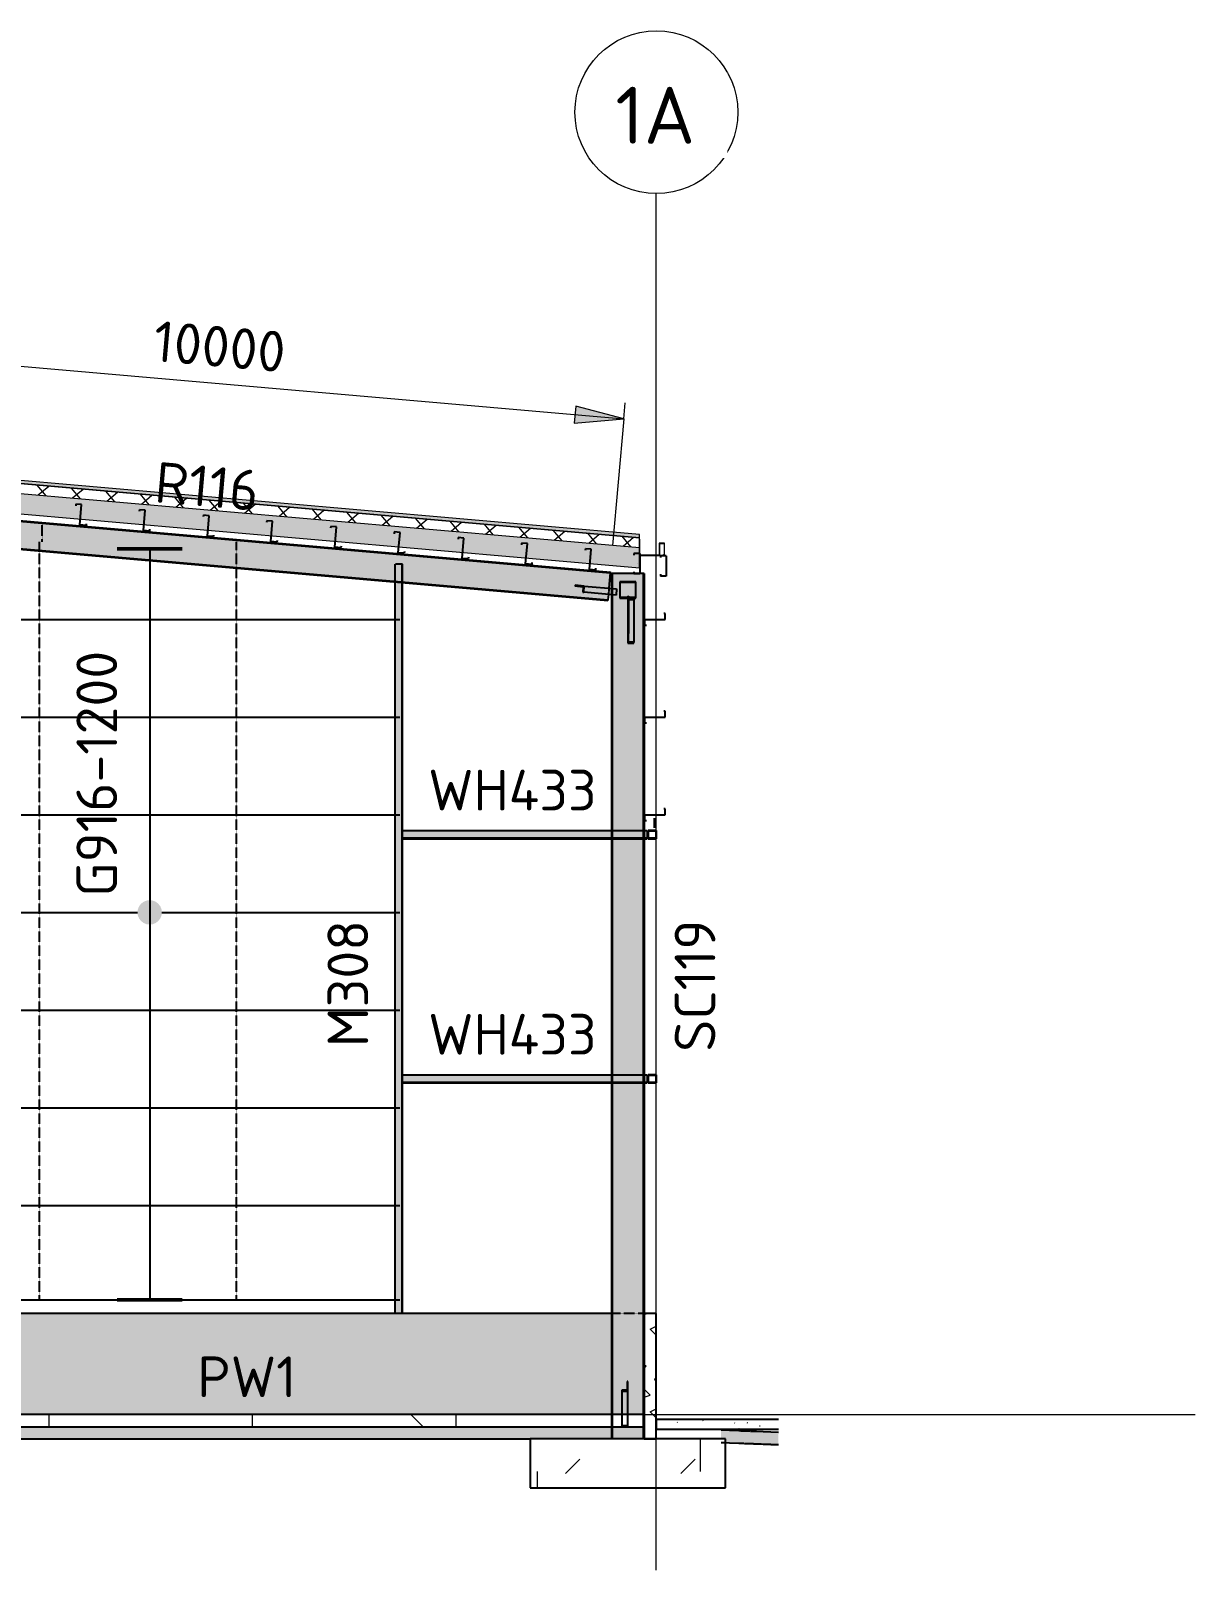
# Model space of a CAD drawing. Header units: millimetres. Extents: x 632 to 546626, y -3890 to 22200.
# Drawn here: x 53891 to 68195, y 3287 to 22200 of the extents above; entities that cross this region are included whole.
import ezdxf

# ---------------------------------------------------------------- set-up
doc = ezdxf.new("R2010")
doc.units = ezdxf.units.MM
for name, pattern in [('Dash', [7, 5, -2]), ('Hidden', [4, 3, -1]), ('Hidden Double', [7, 5, -2]), ('Hidden Half', [3, 2, -1])]:
    doc.linetypes.add(name, pattern=pattern)
for name, color, linetype, lineweight in [('A-010-D_DIM', 211, 'Continuous', 13), ('A-010-D_DIM-200', 211, 'Continuous', 13), ('A-010-M_LINE', 90, 'Continuous', 13), ('A-200-A_WALL', 211, 'Continuous', 18), ('A-200-H_WALL', 111, 'Continuous', 13), ('A-200-M_WALL_EXT', 113, 'Continuous', 13), ('A-200-M_WALL_PAT', 111, 'Continuous', 13), ('A-200-MH_WALL', 110, 'Hidden', 13), ('A-230-H-FLOOR', 190, 'Continuous', 13), ('A-230-M_FLOOR', 192, 'Continuous', 13), ('A-230-MH_FLOOR', 190, 'Hidden Double', 13), ('A-270-M_ROOF', 132, 'Continuous', 13), ('S-160-M_FOUND', 171, 'Continuous', 13), ('S-280-A_COLUMN', 171, 'Continuous', 18), ('S-280-A_STRUCT_FRAME', 2, 'Continuous', 18), ('S-280-M_COLUMN', 52, 'Continuous', 13), ('S-280-M_STRUCT_FRAME', 12, 'Continuous', 13), ('S-280-MH_COLUMN', 52, 'Hidden Half', 13), ('Z-030-M_GRID', 191, 'Continuous', 13), ('Z-033_T_GRIDREF', 31, 'Continuous', 13), ('Z-060-M_DETAIL', 92, 'Continuous', 25), ('Z-230-A_LEVEL', 51, 'Continuous', 13)]:
    doc.layers.add(name, color=color, linetype=linetype, lineweight=lineweight)
doc.styles.add('ISOCPEUR_1', font='isocpeur.ttf', dxfattribs={"height": 700})
doc.styles.add('ISOCPEUR_2', font='isocpeur.ttf', dxfattribs={"height": 500})
doc.dimstyles.new('2_5___Arrow___Transparent', dxfattribs={"dimscale": 304.8, "dimtxt": 497.990588, "dimasz": 1.968504, "dimexe": 0.656168, "dimexo": 1.049869, "dimgap": 0.164042, "dimtad": 1, "dimdec": 0, "dimzin": 0, "dimdsep": 46, "dimtxsty": 'ISOCPEUR_2', "dimsah": 1, "dimcen": 0.09, "dimadec": 0, "dimazin": 0, "dimtfac": 1, "dimtdec": 4, "dimtix": 1, "dimtmove": 0, "dimatfit": 3, "dimfxl": 1, "dimtvp": 1, "dimtolj": 1, "dimtzin": 0, "dimlwd": 18, "dimlwe": 18, "dimarcsym": 2})
pattern_1 = [(45, (46615.3, 0), (-1414.214, 0), [750, -3000]), (45, (47615.3, 1000), (-1414.214, 0), [750, -3000]), (45, (48615.3, -300), (-1414.214, 0), [250, -2000]), (90, (48615.3, 500), (-500, 500), [500, -2000]), (315, (48615.3, 1000), (0, 2828.43), [500, -3000]), (0, (47615.3, 1000), (2000, 2000), [300, -1000]), (0, (45115.3, 2000), (2000, 2000), [300, -2000])]

# ---------------------------------------------------------------- blocks, each defined once
blk = doc.blocks.new('25021-APA-ZZ-ZZ-M3-AR-000001_V3_rvt-1-S6_501-SECTION A1')
at = {"layer": 'A-270-M_ROOF', "transparency": 33554432}
for color, points in [(9, [(4578096, 15971), (4578096, 16011), (4558305, 17743), (4538514, 16011), (4538514, 15971), (4558305, 17703), (4577740, 16002)]), (253, [(4578381, 15748), (4578406, 15763), (4578406, 15904), (4578341, 15904), (4578341, 15759), (4578101, 15759), (4578101, 15954), (4578096, 15954), (4578096, 15754), (4578346, 15754), (4578346, 15899), (4578401, 15899), (4578401, 15766), (4578377, 15752)])]:
    blk.add_hatch(color=color, dxfattribs=at).paths.add_polyline_path(points)
at = {"layer": 'A-270-M_ROOF', "lineweight": 5}
h = blk.add_hatch(dxfattribs=at)
h.set_pattern_fill('FP_5', angle=-135, style=0, pattern_type=2)
h.set_pattern_definition([(40, (4563344.53, 0.0007), (-192.8363, 229.8133), []), (130, (4563344.53, 0.0007), (-229.8133, -192.8363), [])])
h.paths.add_polyline_path([(4538514, 15851), (4558305, 17582), (4578096, 15851), (4578096, 15971), (4558305, 17703), (4538514, 15971)])
at = {"layer": 'A-270-M_ROOF', "lineweight": 5, "transparency": 33554432}
blk.add_hatch(color=254, dxfattribs=at).paths.add_polyline_path([(4538514, 15600), (4558305, 17331), (4578096, 15600), (4578096, 15851), (4558305, 17582), (4538514, 15851)])
at = {"layer": 'A-270-M_ROOF', "color": 53, "lineweight": 5}
for p, q in [((4578096, 16011), (4558305, 17743)), ((4578096, 15971), (4558305, 17703)), ((4558305, 17703), (4578096, 15971)), ((4558305, 17582), (4578096, 15851)), ((4558305, 17331), (4578096, 15600)), ((4578096, 15971), (4578096, 16011)), ((4578096, 15600), (4578096, 15971)), ((4578101, 15954), (4578096, 15954)), ((4578096, 15954), (4578096, 15754)), ((4578101, 15759), (4578101, 15954)), ((4578406, 15904), (4578341, 15904)), ((4578341, 15904), (4578341, 15759)), ((4578346, 15754), (4578346, 15899)), ((4578346, 15899), (4578401, 15899)), ((4578401, 15899), (4578401, 15766)), ((4578406, 15763), (4578406, 15904)), ((4578096, 15754), (4578346, 15754)), ((4578341, 15759), (4578101, 15759)), ((4578401, 15766), (4578377, 15752)), ((4578377, 15752), (4578381, 15748)), ((4578381, 15748), (4578406, 15763))]:
    blk.add_line(p, q, dxfattribs=at)
blk = doc.blocks.new('NRP_Framing-Steel-EA - RB725 - 75x75x8EA-3939754-S6_501-SECTION A1')
at = {"layer": 'S-280-M_STRUCT_FRAME', "linetype": 'Dash', "lineweight": 25}
for points in [[(4577414, 15302), (4577420, 15377), (4577306, 15387), (4577305, 15379), (4577407, 15370), (4577401, 15303)], [(4577817, 15342), (4577420, 15377), (4577414, 15302), (4577810, 15267)]]:
    blk.add_hatch(color=256, dxfattribs=at).paths.add_polyline_path(points)
at = {"layer": 'S-280-M_STRUCT_FRAME', "lineweight": 25}
for p, q in [((4577306, 15387), (4577305, 15379)), ((4577305, 15379), (4577407, 15370)), ((4577420, 15377), (4577306, 15387)), ((4577407, 15370), (4577401, 15303)), ((4577414, 15302), (4577420, 15377)), ((4577420, 15377), (4577817, 15342)), ((4577817, 15342), (4577810, 15267)), ((4577401, 15303), (4577414, 15302)), ((4577810, 15267), (4577414, 15302))]:
    blk.add_line(p, q, dxfattribs=at)
blk = doc.blocks.new('NRP_Framing-Steel-Purlin C - G946 - EC250-24-4106029-S6_501-SECTION A1')
at = {"layer": 'S-280-M_STRUCT_FRAME', "color": 1, "lineweight": 25}
blk.add_line((4578280, 12527), (4578280, 12408), dxfattribs=at)
blk.add_line((4578280, 12527), (4578280, 12408), dxfattribs=at)
blk = doc.blocks.new('NRP_Framing-Steel-Purlin C - G946 - EC250-24-4111438-S6_501-SECTION A1')
at = {"layer": 'S-280-M_STRUCT_FRAME', "color": 1, "lineweight": 25}
for p, q in [((4578354, 15751), (4578354, 15727)), ((4578427, 15751), (4578354, 15751)), ((4578427, 15751), (4578427, 15501)), ((4578354, 15525), (4578354, 15501)), ((4578427, 15501), (4578354, 15501))]:
    blk.add_line(p, q, dxfattribs=at)
blk = doc.blocks.new('NRP_Framing-Steel-Purlin Z - G914 - EZ250-15-4111503-S6_501-SECTION A1')
at = {"layer": 'S-280-M_STRUCT_FRAME', "color": 150, "lineweight": 25}
for p, q in [((4578165, 14969), (4578415, 14969)), ((4578165, 14893), (4578165, 14969)), ((4578165, 14969), (4578415, 14969)), ((4578165, 14893), (4578165, 14969)), ((4578415, 15040), (4578395, 15040)), ((4578415, 15040), (4578395, 15040)), ((4578415, 14969), (4578415, 15040)), ((4578415, 14969), (4578415, 15040)), ((4578184, 14893), (4578165, 14893)), ((4578184, 14893), (4578165, 14893))]:
    blk.add_line(p, q, dxfattribs=at)
blk = doc.blocks.new('NRP_Framing-Steel-SHS - WH433 - 100x100x5_0SHS-4157514-S6_501-SECTION A1')
at = {"layer": 'S-280-M_STRUCT_FRAME', "linetype": 'Dash', "lineweight": 25}
h = blk.add_hatch(color=256, dxfattribs=at)
h.paths.add_polyline_path([(4578305, 12274), (4578305, 12374), (4578205, 12374), (4578205, 12274)])
h.paths.add_polyline_path([(4578210, 12279), (4578210, 12369), (4578300, 12369), (4578300, 12279)])
at = {"layer": 'S-280-M_STRUCT_FRAME', "lineweight": 25}
for p, q in [((4578205, 12374), (4578205, 12274)), ((4578305, 12374), (4578205, 12374)), ((4578210, 12279), (4578210, 12369)), ((4578210, 12369), (4578300, 12369)), ((4578300, 12369), (4578300, 12279)), ((4578305, 12274), (4578305, 12374)), ((4578205, 12274), (4578305, 12274)), ((4578300, 12279), (4578210, 12279))]:
    blk.add_line(p, q, dxfattribs=at)
blk = doc.blocks.new('NRP_Framing-Steel-EA - WB725 - 75x75x8EA-3946786-S6_501-SECTION A1')
at = {"layer": 'S-280-M_STRUCT_FRAME', "linetype": 'Dash', "lineweight": 25}
h = blk.add_hatch(color=256, dxfattribs=at)
h.paths.add_polyline_path([(4577955, 14795), (4577963, 14795), (4577963, 15231), (4577955, 15231), (4577955, 15225)])
h.paths.add_polyline_path([(4577963, 15237), (4577963, 15253), (4577955, 15253), (4577955, 15237)])
for points in [[(4577963, 14688), (4578030, 14688), (4578030, 15211), (4577963, 15211), (4577963, 14795)], [(4577955, 14675), (4578030, 14675), (4578030, 14688), (4577963, 14688), (4577963, 14795), (4577955, 14795)]]:
    blk.add_hatch(color=256, dxfattribs=at).paths.add_polyline_path(points)
at = {"layer": 'S-280-M_STRUCT_FRAME', "lineweight": 25}
for p, q in [((4577955, 15253), (4577963, 15253)), ((4577955, 15253), (4577955, 15237)), ((4577955, 15231), (4577955, 14795)), ((4577963, 15253), (4577963, 15237)), ((4577963, 15231), (4577963, 14795)), ((4577963, 15211), (4578030, 15211)), ((4578030, 15211), (4578030, 14688)), ((4577963, 14795), (4577955, 14795)), ((4577955, 14795), (4577955, 14675)), ((4577963, 14688), (4577963, 14795)), ((4577955, 14675), (4578030, 14675)), ((4578030, 14688), (4577963, 14688)), ((4578030, 14675), (4578030, 14688))]:
    blk.add_line(p, q, dxfattribs=at)
at = {"layer": 'S-280-M_STRUCT_FRAME', "linetype": 'Dash', "lineweight": 25}
for p, q in [((4577955, 15237), (4577955, 15231)), ((4577963, 15237), (4577963, 15231))]:
    blk.add_line(p, q, dxfattribs=at)
blk = doc.blocks.new('NRP_Framing-Steel-EA - WB725 - 75x75x8EA-3946784-S6_501-SECTION A1')
at = {"layer": 'S-280-M_STRUCT_FRAME', "linetype": 'Dash', "lineweight": 25}
for points in [[(4577955, 5487), (4577955, 5606), (4577947, 5606), (4577947, 5499), (4577880, 5499), (4577880, 5487)], [(4577955, 5200), (4577955, 5487), (4577880, 5487), (4577880, 5200)]]:
    blk.add_hatch(color=256, dxfattribs=at).paths.add_polyline_path(points)
at = {"layer": 'S-280-M_STRUCT_FRAME', "lineweight": 25}
for p, q in [((4577947, 5499), (4577880, 5499)), ((4577880, 5499), (4577880, 5487)), ((4577880, 5487), (4577955, 5487)), ((4577880, 5487), (4577880, 5200)), ((4577955, 5606), (4577947, 5606)), ((4577947, 5606), (4577947, 5499)), ((4577955, 5487), (4577955, 5606)), ((4577955, 5200), (4577955, 5487))]:
    blk.add_line(p, q, dxfattribs=at)
at = {"layer": 'S-280-M_STRUCT_FRAME', "linetype": 'Dash', "lineweight": 25}
for p, q in [((4577880, 5200), (4577880, 5059)), ((4577955, 5059), (4577955, 5200)), ((4577955, 5059), (4577880, 5059))]:
    blk.add_line(p, q, dxfattribs=at)
blk = doc.blocks.new('NRP_Framing-Steel-Purlin Z - P916 - EZ250-24-V12-S6_501-SECTION A1')
at = {"layer": 'S-280-M_STRUCT_FRAME', "color": 1, "lineweight": 25}
for p, q in [((4567238, 16729), (4567236, 16707)), ((4567238, 16729), (4567236, 16707)), ((4567309, 16723), (4567238, 16729)), ((4567309, 16723), (4567238, 16729)), ((4567287, 16474), (4567309, 16723)), ((4567287, 16474), (4567309, 16723)), ((4567362, 16467), (4567287, 16474)), ((4567362, 16467), (4567287, 16474)), ((4567298, 16599), (4567298, 16599)), ((4567364, 16489), (4567362, 16467)), ((4567364, 16489), (4567362, 16467))]:
    blk.add_line(p, q, dxfattribs=at)
at = {"layer": 'S-280-M_STRUCT_FRAME', "color": 1, "linetype": 'Dash', "lineweight": 25}
blk.add_line((4567298, 16599), (4567298, 16599), dxfattribs=at)
blk = doc.blocks.new('NRP_Framing-Steel-Purlin Z - P914 - EZ250-15-V15-S6_501-SECTION A1')
at = {"layer": 'S-280-M_STRUCT_FRAME', "color": 150, "lineweight": 25}
for p, q in [((4568044, 16659), (4568042, 16639)), ((4568044, 16659), (4568042, 16639)), ((4568114, 16653), (4568044, 16659)), ((4568114, 16653), (4568044, 16659)), ((4568093, 16403), (4568114, 16653)), ((4568093, 16403), (4568114, 16653)), ((4568103, 16528), (4568103, 16528)), ((4568168, 16397), (4568093, 16403)), ((4568168, 16397), (4568093, 16403)), ((4568170, 16416), (4568168, 16397)), ((4568170, 16416), (4568168, 16397))]:
    blk.add_line(p, q, dxfattribs=at)
at = {"layer": 'S-280-M_STRUCT_FRAME', "color": 150, "linetype": 'Dash', "lineweight": 25}
blk.add_line((4568103, 16528), (4568103, 16528), dxfattribs=at)
blk = doc.blocks.new('NRP_Column-Steel-PFC - M308 - 250PFC-4072131-S6_501-SECTION A1')
at = {"layer": 'S-280-MH_COLUMN', "lineweight": 25}
for p, q in [((4575177, 15648), (4575177, 15420)), ((4575177, 15420), (4575177, 6440))]:
    blk.add_line(p, q, dxfattribs=at)
blk = doc.blocks.new('NRP_Framing-Steel-Purlin Z - G916 - EZ250-24-4155680-S6_501-SECTION A1')
at = {"layer": 'S-280-M_STRUCT_FRAME', "color": 1, "linetype": 'Dash', "lineweight": 25}
for p, q in [((4568326, 6609), (4568394, 6609)), ((4575095, 6609), (4575154, 6609))]:
    blk.add_line(p, q, dxfattribs=at)
at = {"layer": 'S-280-M_STRUCT_FRAME', "color": 1, "lineweight": 25}
blk.add_line((4570055, 6609), (4575095, 6609), dxfattribs=at)
blk = doc.blocks.new('NRP_Framing-Steel-Purlin Z - G916 - EZ250-24-V18-S6_501-SECTION A1')
at = {"layer": 'S-280-M_STRUCT_FRAME', "color": 1, "lineweight": 25}
for p, q in [((4566476, 7869), (4566576, 7769)), ((4566576, 7769), (4568216, 7769)), ((4570055, 7769), (4575095, 7769))]:
    blk.add_line(p, q, dxfattribs=at)
at = {"layer": 'S-280-M_STRUCT_FRAME', "color": 1, "linetype": 'Dash', "lineweight": 25}
for p, q in [((4568216, 7769), (4568394, 7769)), ((4575095, 7769), (4575154, 7769))]:
    blk.add_line(p, q, dxfattribs=at)
blk = doc.blocks.new('NRP_Framing-Steel-Purlin Z - G916 - EZ250-24-V6-S6_501-SECTION A1')
at = {"layer": 'S-280-M_STRUCT_FRAME', "color": 1, "lineweight": 25}
for p, q in [((4566476, 11469), (4566576, 11369)), ((4566576, 11369), (4568216, 11369)), ((4570055, 11369), (4571931, 11369)), ((4572231, 11369), (4575095, 11369))]:
    blk.add_line(p, q, dxfattribs=at)
at = {"layer": 'S-280-M_STRUCT_FRAME', "color": 1, "linetype": 'Dash', "lineweight": 25}
for p, q in [((4568216, 11369), (4568394, 11369)), ((4575095, 11369), (4575154, 11369))]:
    blk.add_line(p, q, dxfattribs=at)
blk = doc.blocks.new('NRP_Framing-Steel-Purlin C - P946 - EC250-24-4032700-S6_501-SECTION A1')
at = {"layer": 'S-280-M_STRUCT_FRAME', "color": 1, "lineweight": 25}
for p, q in [((4578027, 15780), (4578027, 15756)), ((4578100, 15780), (4578027, 15780)), ((4578100, 15780), (4578100, 15530)), ((4578027, 15554), (4578027, 15530)), ((4578100, 15530), (4578027, 15530)), ((4578079, 15655), (4578079, 15655))]:
    blk.add_line(p, q, dxfattribs=at)
at = {"layer": 'S-280-M_STRUCT_FRAME', "color": 1, "linetype": 'Dash', "lineweight": 25}
blk.add_line((4578079, 15655), (4578079, 15655), dxfattribs=at)
blk = doc.blocks.new('NRP_Framing-Steel-SHS - WH433 - 100x100x5_0SHS-V20-S6_501-SECTION A1')
at = {"layer": 'S-280-M_STRUCT_FRAME', "linetype": 'Dash', "lineweight": 25}
h = blk.add_hatch(color=256, dxfattribs=at)
h.paths.add_polyline_path([(4575186, 12274), (4577752, 12274), (4577752, 12374), (4575186, 12374)])
h.paths.add_polyline_path([(4578192, 12274), (4578192, 12374), (4578155, 12374), (4578155, 12274)])
blk.add_hatch(color=256, dxfattribs=at).paths.add_polyline_path([(4578192, 12279), (4578192, 12279), (4578192, 12369), (4578192, 12369)])
at = {"layer": 'S-280-M_STRUCT_FRAME', "lineweight": 25}
for p, q in [((4575186, 12274), (4575186, 12374)), ((4575186, 12374), (4577752, 12374)), ((4578155, 12374), (4578192, 12374)), ((4578192, 12374), (4578192, 12274)), ((4575186, 12274), (4577752, 12274)), ((4578155, 12274), (4578192, 12274))]:
    blk.add_line(p, q, dxfattribs=at)
at = {"layer": 'S-280-M_STRUCT_FRAME', "linetype": 'Dash', "lineweight": 25}
for p, q in [((4577752, 12369), (4575186, 12369)), ((4577752, 12374), (4578155, 12374)), ((4578155, 12369), (4577752, 12369)), ((4578192, 12369), (4578155, 12369)), ((4577752, 12279), (4575186, 12279)), ((4578155, 12279), (4577752, 12279)), ((4577752, 12274), (4578155, 12274)), ((4578192, 12279), (4578155, 12279))]:
    blk.add_line(p, q, dxfattribs=at)
blk = doc.blocks.new('NRP_Extent _v2_ - 1-200-4075142-S6_501-SECTION A1')
at = {"layer": 'Z-060-M_DETAIL'}
blk.add_hatch(color=256, dxfattribs=at).paths.add_polyline_path([(4572081, 11219), (4572120, 11224), (4572156, 11239), (4572187, 11263), (4572211, 11294), (4572226, 11330), (4572231, 11369), (4572226, 11408), (4572211, 11444), (4572187, 11475), (4572156, 11499), (4572120, 11514), (4572081, 11519), (4572042, 11514), (4572006, 11499), (4571975, 11475), (4571951, 11444), (4571936, 11408), (4571931, 11369), (4571936, 11330), (4571951, 11294), (4571975, 11263), (4572006, 11239), (4572042, 11224)])
at = {"layer": 'Z-060-M_DETAIL', "lineweight": 50}
for p, q in [((4571681, 15836), (4572481, 15836)), ((4571681, 6608), (4572481, 6608))]:
    blk.add_line(p, q, dxfattribs=at)
at = {"layer": 'Z-060-M_DETAIL'}
blk.add_line((4572081, 15836), (4572081, 6608), dxfattribs=at)
blk = doc.blocks.new('NRP_Bridging Plan _v2_ - 2 Rows-4077599-S6_501-SECTION A1')
at = {"layer": 'Z-060-M_DETAIL', "linetype": 'Hidden'}
for p, q in [((4570726, 6609), (4570726, 15921)), ((4573147, 6609), (4573147, 15921))]:
    blk.add_line(p, q, dxfattribs=at)
blk = doc.blocks.new('Grid - NRP_Grid-Head-320187-S6_501-SECTION A1')
at = {"layer": 'Z-033_T_GRIDREF'}
blk.add_circle((4578305, 21200), 1000, dxfattribs=at)
blk = doc.blocks.new('DIMBLOCK2-S6_501-SECTION A1')
at = {"layer": 'A-010-D_DIM-200', "lineweight": 18}
for points in [[(51213, 18302), (51801, 18145), (51820, 18355)], [(61175, 17431), (60586, 17588), (60568, 17378)]]:
    blk.add_hatch(color=256, dxfattribs=at).paths.add_polyline_path(points)
for p, q in [((51213, 18302), (51230, 18501)), ((51820, 18355), (51213, 18302)), ((51801, 18145), (51820, 18355)), ((51213, 18302), (51077, 16747)), ((51213, 18302), (61175, 17431)), ((51213, 18302), (51801, 18145)), ((61175, 17431), (61192, 17630)), ((60586, 17588), (60568, 17378)), ((60568, 17378), (61175, 17431)), ((61175, 17431), (60586, 17588)), ((61175, 17431), (61039, 15875))]:
    blk.add_line(p, q, dxfattribs=at)
at = {"layer": 'A-010-D_DIM-200', "color": 0, "lineweight": 18, "insert": (55425, 18640), "char_height": 500, "width": 1999.62, "attachment_point": 1, "rotation": 355, "line_spacing_factor": 1.149209, "style": 'ISOCPEUR_2'}
blk.add_mtext('10000', dxfattribs=at)

msp = doc.modelspace()

# ---------------------------------------------------------------- hatches: boundary and pattern name
at = {"layer": 'A-200-H_WALL'}
h = msp.add_hatch(color=256, dxfattribs=at)
h.paths.add_polyline_path([(57700.6, 4900), (61022.8, 4900), (61022.8, 5050), (51664.4, 5050), (51664.4, 4900), (52325.5, 4900)])
h.paths.add_polyline_path([(57700.6, 5200), (61022.8, 5200), (61022.8, 6440), (51664.4, 6440), (51664.4, 5200), (52325.5, 5200)])
at = {"layer": 'A-200-M_WALL_PAT'}
h = msp.add_hatch(dxfattribs=at)
h.set_pattern_fill('FP_6', color=250, angle=116.56505, style=0, pattern_type=2)
h.set_pattern_definition([(296.565, (46869.3, 152.4), (5e-05, 1016), [113.59, -2158.253]), (33.69, (46920.1, 50.8), (7e-05, 1016), [183.16, -3480.08]), (33.69, (47936.1, 50.8), (7e-05, 1016), [183.16, -3480.08]), (33.69, (48952.1, 50.8), (7e-05, 1016), [183.16, -3480.08]), (116.565, (47072.5, 152.4), (5e-05, 1016), [113.59, -2158.253]), (213.69, (47021.7, 254), (7e-05, 1016), [183.16, -3480.08]), (213.69, (48037.7, 254), (7e-05, 1016), [183.16, -3480.08]), (213.69, (49053.7, 254), (7e-05, 1016), [183.16, -3480.08]), (26.565, (47275.7, 152.4), (5e-05, 1016), [227.19, -2044.66]), (26.565, (48291.7, 152.4), (5e-05, 1016), [227.19, -2044.66]), (270, (47478.9, 254), (1016, 0.0009), [101.6, -914.4]), (225, (47478.9, 152.4), (-0.002, 1016), [143.684, -1293.16]), (135, (47377.3, 50.8), (-0.0009, 1016), [143.684, -1293.16]), (288.435, (47072.5, 457.2), (-0.002, 1015.9997), [160.644, -3052.23]), (18.435, (47123.3, 304.8), (-0.002, 1016), [160.64, -3052.23]), (18.435, (48139.3, 304.8), (-0.002, 1016), [160.64, -3052.23]), (18.435, (49155.3, 304.8), (-0.002, 1016), [160.64, -3052.23]), (135, (47275.7, 355.6), (-0.0009, 1016), [143.684, -1293.16]), (180, (47174.1, 457.2), (0.0009, -1016), [101.6, -914.4]), (251.565, (46818.5, 711.2), (0.0004, 1015.9997), [160.644, -3052.23]), (315, (46767.7, 558.8), (-0.0009, 1016), [143.684, -1293.157]), (71.565, (46869.3, 457.2), (0.0004, 1015.9997), [160.644, -3052.23]), (135, (46920.1, 609.6), (-0.0009, 1016), [143.684, -1293.157]), (225, (47224.9, 711.2), (-0.002, 1016), [143.684, -1293.16]), (123.69, (47123.3, 609.6), (7e-05, 1016), [183.16, -3480.08]), (123.69, (48139.3, 609.6), (7e-05, 1016), [183.16, -3480.08]), (26.565, (47021.7, 762), (5e-05, 1016), [113.59, -2158.25]), (26.565, (48037.7, 762), (5e-05, 1016), [113.59, -2158.25]), (315, (47123.3, 812.8), (-0.0009, 1016), [143.684, -1293.16]), (213.69, (47580.5, 965.2), (7e-05, 1016), [183.16, -3480.08]), (213.69, (48596.5, 965.2), (7e-05, 1016), [183.16, -3480.08]), (213.69, (49612.5, 965.2), (7e-05, 1016), [183.16, -3480.08]), (296.565, (47428.1, 863.6), (5e-05, 1016), [113.59, -2158.253]), (45, (47478.9, 762), (-0.0009, 1016), [143.684, -1293.16]), (90, (47580.5, 863.6), (-1016, -0.0009), [101.6, -914.4]), (213.69, (47123.3, 1016), (7e-05, 1016), [183.16, -3480.08]), (213.69, (48139.3, 1016), (7e-05, 1016), [183.16, -3480.08]), (213.69, (49155.3, 1016), (7e-05, 1016), [183.16, -3480.08]), (315, (46970.9, 914.4), (-0.0009, 1016), [71.84, -1365]), (26.565, (47021.7, 863.6), (5e-05, 1016), [113.59, -2158.25]), (26.565, (48037.7, 863.6), (5e-05, 1016), [113.59, -2158.25]), (90, (47123.3, 914.4), (-1016, -0.0009), [101.6, -914.4]), (333.435, (46716.9, 965.2), (-0.002, 1016), [113.59, -2158.25]), (333.435, (47732.9, 965.2), (-0.002, 1016), [113.59, -2158.25]), (243.435, (46818.5, 914.4), (-0.002, 1016), [113.59, -2158.253]), (161.565, (46767.7, 812.8), (0.0004, 1016), [160.64, -3052.23]), (161.565, (47783.7, 812.8), (0.0004, 1016), [160.64, -3052.23]), (161.565, (48799.7, 812.8), (0.0004, 1016), [160.64, -3052.23]), (45, (46615.3, 863.6), (-0.0009, 1016), [143.684, -1293.157]), (26.565, (46666.1, -9e-05), (5e-05, 1016), [113.59, -2158.25]), (26.565, (47682.1, -0.0001), (5e-05, 1016), [113.59, -2158.25]), (116.565, (46767.7, 50.8), (5e-05, 1016), [113.59, -2158.253]), (206.565, (46716.9, 152.4), (5e-05, 1016), [113.59, -2158.25]), (206.565, (47732.9, 152.4), (5e-05, 1016), [113.59, -2158.25]), (296.565, (46615.3, 101.6), (5e-05, 1016), [113.59, -2158.253]), (14.036, (47377.3, 457.2), (0.003, 1016), [209.45, -3979.62]), (14.036, (48393.3, 457.2), (0.003, 1016), [209.45, -3979.62]), (14.036, (49409.3, 457.2), (0.003, 1016), [209.45, -3979.62]), (14.036, (50425.3, 457.2), (0.003, 1016), [209.45, -3979.62]), (135, (47580.5, 508), (-0.0009, 1016), [143.684, -1293.16]), (198.435, (47478.9, 609.6), (-0.002, 1016), [160.64, -3052.23]), (198.435, (48494.9, 609.6), (-0.002, 1016), [160.64, -3052.23]), (198.435, (49510.9, 609.6), (-0.002, 1016), [160.64, -3052.23]), (296.565, (47326.5, 558.8), (5e-05, 1016), [113.59, -2158.253]), (333.435, (46666.1, 304.8), (-0.002, 1016), [113.59, -2158.25]), (333.435, (47682.1, 304.8), (-0.002, 1016), [113.59, -2158.25]), (45, (46767.7, 254), (-0.0009, 1016), [71.84, -1365]), (116.565, (46818.5, 304.8), (5e-05, 1016), [113.59, -2158.253]), (225, (46767.7, 406.4), (-0.002, 1016), [143.684, -1293.157])])
h.paths.add_polyline_path([(61425.4, 4900), (61575.4, 4900), (61575.4, 6440), (61425.4, 6440), (61425.4, 5049.7)])
at = {"layer": 'A-230-H-FLOOR'}
h = msp.add_hatch(dxfattribs=at)
h.set_pattern_fill('FP_8', color=256, style=0, pattern_type=2)
h.set_pattern_definition(pattern_1)
h.paths.add_polyline_path([(60388.1, 5050), (61425.4, 5050), (61425.4, 5200), (21725.4, 5200), (21725.4, 5050), (57700.6, 5050)])
h = msp.add_hatch(dxfattribs=at)
h.set_pattern_fill('FP_9', color=256, style=0, pattern_type=2)
h.set_pattern_definition([(50, (46615.3, 0), (728.737, -63.756), [76.2, -838.2]), (355, (46615.3, 0), (-140.97, 764.228), [60.96, -670.56]), (100.451, (46676, -5.3), (587.77, 700.467), [64.76, -712.36]), (46.184, (46615.3, 203.2), (1084.316, -168.17), [114.3, -1257.3]), (96.636, (46705.6, 189.2), (949.61, 989.71), [97.14, -1068.54]), (351.184, (46615.3, 203.2), (949.62, 989.7), [91.44, -1005.84]), (21, (46716.9, 152.4), (606.458, -409.06), [76.2, -838.2]), (326, (46716.9, 152.4), (247.208, 736.753), [60.96, -670.56]), (71.451, (46767.4, 118.3), (853.668, 327.685), [64.76, -712.36]), (37.5, (46615.3, 0), (12.3547, 338.22), [6.706, -655.726, 6.706, -674.014, -673.1]), (37.5, (46615.3, 0), (12.3547, 338.22), [-1343.152, 6.706, -666.394]), (7.5, (46615.3, 0), (267.279, 400.722), [6.706, -381.406, 6.706, -640.486, -256.54]), (7.5, (46615.3, 0), (267.279, 400.722), [-1035.304, 6.706, -249.834]), (327.5, (46388.72, 0), (542.3633, -22.9153), [6.706, -247.294, 6.706, -785.774, -1051.56]), (327.5, (46388.72, 0), (542.3633, -22.9153), [-1046.48, 6.706, -1044.854]), (317.5, (46287.1, 0), (592.517, 101.707), [6.706, -323.494, 6.706, -519.582, -746.76]), (317.5, (46287.1, 0), (592.517, 101.707), [-856.488, 6.706, -740.054])])
h.paths.add_polyline_path([(63075.7, 5020), (63075.7, 5140), (61575.4, 5140), (61575.4, 5020)])
at = {"layer": 'A-230-H-FLOOR', "lineweight": 5}
msp.add_hatch(color=256, dxfattribs=at).paths.add_polyline_path([(63075.7, 4826.9), (63075.7, 4829.8), (62829.2, 4837), (63013.2, 4829.5)])
at = {"layer": 'A-230-M_FLOOR', "lineweight": 5}
msp.add_hatch(color=256, dxfattribs=at).paths.add_polyline_path([(63075.7, 4829.8), (63075.7, 4979.8), (62371.4, 5005.7), (62371.4, 4900), (62424.1, 4900), (62424.1, 4853.9), (62987.6, 4833.3)])
at = {"layer": 'S-160-M_FOUND'}
h = msp.add_hatch(dxfattribs=at)
h.set_pattern_fill('FP_8', color=256, style=0, pattern_type=2)
h.set_pattern_definition(pattern_1)
h.paths.add_polyline_path([(60388.1, 4300), (62424.1, 4300), (62424.1, 4900), (60024.1, 4900), (60024.1, 4300)])
at = {"layer": 'S-280-M_COLUMN', "lineweight": 5}
h = msp.add_hatch(color=256, dxfattribs=at)
h.paths.add_polyline_path([(61033.7, 4900), (61033.7, 5050), (61022.8, 5049.7), (61022.8, 4900)])
h.paths.add_polyline_path([(61033.7, 5200), (61033.7, 15271.3), (61022.8, 15272.3), (61022.8, 5200)])
h.paths.add_polyline_path([(61033.7, 15346.6), (61033.7, 15532.3), (61022.8, 15532.3), (61022.8, 15347.6)])
h = msp.add_hatch(color=256, dxfattribs=at)
h.paths.add_polyline_path([(61039.4, 4900), (61045.1, 4900), (61045, 5050), (61033.7, 5049.7), (61035.2, 4900)])
h.paths.add_polyline_path([(61035.2, 5200), (61045.1, 5200), (61045.1, 15270.3), (61033.7, 15271.3), (61035.2, 5200)])
h.paths.add_polyline_path([(61045.1, 15345.6), (61045.1, 15532.3), (61033.7, 15532.3), (61035.3, 15346.5), (61039.5, 15346.1)])
h = msp.add_hatch(color=256, dxfattribs=at)
h.paths.add_polyline_path([(61403.1, 4900), (61403.1, 5050), (61045.1, 5049.7), (61045.1, 4900)])
h.paths.add_polyline_path([(61150.4, 5200), (61150.4, 5499.3), (61217.4, 5499.3), (61217.4, 5606.1), (61225.4, 5606.1), (61225.4, 5200), (61403.1, 5200), (61403.1, 15532.3), (61045.1, 15532.3), (61045.1, 15345.6), (61087.8, 15341.9), (61081.3, 15267.2), (61045.1, 15270.3), (61045.1, 5200)])
h.paths.add_polyline_path([(61300.4, 14675.3), (61225.4, 14675.3), (61225.4, 15230.6), (61125.4, 15230.6), (61125.4, 15430.6), (61325.4, 15430.6), (61325.4, 15230.6), (61233.4, 15230.6), (61233.4, 15210.9), (61300.4, 15210.9), (61300.4, 14688)])
h.paths.add_polyline_path([(61319.4, 15236.6), (61319.4, 15424.6), (61131.4, 15424.6), (61131.4, 15236.6), (61225.4, 15236.6), (61225.4, 15253), (61233.4, 15253), (61233.4, 15236.6)])
h = msp.add_hatch(color=256, dxfattribs=at)
h.paths.add_polyline_path([(61408.8, 4900), (61414.5, 4900), (61412.9, 5050), (61403.1, 5049.7), (61403.1, 4900)])
h.paths.add_polyline_path([(61403.1, 5200), (61414.5, 5200), (61412.9, 15532.3), (61403.1, 15532.3), (61403.1, 6899.8)])
h = msp.add_hatch(color=256, dxfattribs=at)
h.paths.add_polyline_path([(61425.4, 4900), (61425.4, 5050), (61414.5, 5049.7), (61414.5, 4900)])
h.paths.add_polyline_path([(61414.5, 5200), (61425.4, 5200), (61425.4, 15532.3), (61414.5, 15532.3), (61414.5, 6899.8)])
msp.add_hatch(color=256, dxfattribs=at).paths.add_polyline_path([(58455.4, 6440), (58455.4, 15419.6), (58365.4, 15427.5), (58365.4, 6440)])
at = {"layer": 'S-280-M_STRUCT_FRAME', "lineweight": 5}
h = msp.add_hatch(color=256, dxfattribs=at)
h.paths.add_polyline_path([(60981.3, 15208.4), (60987.2, 15275.4), (60672.1, 15303), (60678, 15369.7), (60576.1, 15378.6), (60576.8, 15386.6), (60993.7, 15350.1), (61010.3, 15539.7), (51047.3, 16411.3), (51030.8, 16221.8), (51475.4, 16182.9), (51475.4, 16274.9), (51675.4, 16274.9), (51675.4, 16074.9), (51475.4, 16074.9), (51475.4, 16107.6), (51024.2, 16147.1), (51018.3, 16080), (60787.9, 15225.3)])
h.paths.add_polyline_path([(51604.3, 16080.9), (51669.4, 16080.9), (51669.4, 16268.9), (51481.4, 16268.9), (51481.4, 16182.3), (51612.2, 16170.9), (51605.6, 16096.2), (51481.4, 16107.1), (51481.4, 16080.9)])
h.paths.add_polyline_path([(52189.1, 16120.4), (51685.2, 16164.5), (51685.9, 16172.5), (51729.7, 16168.7), (51735.5, 16235.4), (52195.6, 16195.1), (52189.9, 16129.5)])
for points in [[(61010.3, 15539.7), (61011.1, 15549.4), (51048.2, 16421), (51047.3, 16411.3), (60388.1, 15594.1)], [(60980.4, 15198.7), (60981.3, 15208.4), (51018.3, 16080), (51017.5, 16070.3), (60676.6, 15225.3)]]:
    msp.add_hatch(color=256, dxfattribs=at).paths.add_polyline_path(points)
h = msp.add_hatch(color=256, dxfattribs=at)
h.paths.add_polyline_path([(61125.4, 15230.6), (61325.4, 15230.6), (61325.4, 15430.6), (61125.4, 15430.6)])
h.paths.add_polyline_path([(61319.4, 15236.6), (61131.4, 15236.6), (61131.4, 15424.6), (61319.4, 15424.6)])

# ---------------------------------------------------------------- linework, layer by layer
at = {"layer": 'A-010-M_LINE', "linetype": 'Hidden', "lineweight": 25}
msp.add_line((54031.1, 15921.1), (54031.1, 16144), dxfattribs=at)
at = {"layer": 'A-010-M_LINE', "lineweight": 25}
msp.add_line((61010, 15549.5), (61010.6, 15556.3), dxfattribs=at)
at = {"layer": 'A-200-M_WALL_EXT', "lineweight": 25}
for p, q in [((58365.4, 6440), (51664.4, 6440)), ((61022.8, 6440), (58455.4, 6440)), ((61575.4, 6440), (61425.4, 6440)), ((61425.4, 6440), (61425.4, 4900)), ((61575.4, 4900), (61575.4, 6440)), ((52275.4, 4900), (60024.1, 4900)), ((61425.4, 4900), (61575.4, 4900))]:
    msp.add_line(p, q, dxfattribs=at)
at = {"layer": 'A-200-MH_WALL', "lineweight": 25}
msp.add_line((61425.3, 6440), (61022.8, 6440), dxfattribs=at)
at = {"layer": 'A-230-M_FLOOR', "lineweight": 25}
for p, q in [((61425.4, 5200), (21725.4, 5200)), ((61425.4, 5050), (61425.4, 5200)), ((63075.7, 5140), (61575.4, 5140)), ((61575.4, 5140), (61575.4, 5020)), ((21725.4, 5050), (61425.4, 5050)), ((61575.4, 5020), (63075.7, 5020)), ((63017.6, 4832.1), (63075.9, 4829.8))]:
    msp.add_line(p, q, dxfattribs=at)
at = {"layer": 'A-230-M_FLOOR', "lineweight": 25, "flags": 128}
for points in [[(62590.5, 4998), (62474, 5002.2), (62372.4, 5005.7)], [(63075.9, 4979.8), (62889.8, 4987), (62807, 4990.1)], [(62424.8, 4853.9), (62474, 4852.2), (62590.5, 4848)], [(62862.9, 4838), (62889.8, 4837), (62931, 4835.5)]]:
    msp.add_lwpolyline(points, dxfattribs=at)
at = {"layer": 'A-230-MH_FLOOR', "lineweight": 25}
for p, q in [((62372.4, 4855.7), (62424.7, 4853.9)), ((62590.5, 4848), (62685.9, 4844.6)), ((62686, 4844.6), (62862.9, 4838.1)), ((62931, 4835.5), (63017.6, 4832.1))]:
    msp.add_line(p, q, dxfattribs=at)
at = {"layer": 'A-230-MH_FLOOR', "lineweight": 25, "flags": 128}
msp.add_lwpolyline([(62807, 4990.1), (62686, 4994.6), (62590.5, 4998)], dxfattribs=at)
at = {"layer": 'S-160-M_FOUND', "lineweight": 25}
for p, q in [((62424.1, 4900), (60024.1, 4900)), ((60024.1, 4900), (60024.1, 4300)), ((62424.1, 4300), (62424.1, 4900)), ((60024.1, 4300), (62424.1, 4300))]:
    msp.add_line(p, q, dxfattribs=at)
at = {"layer": 'S-280-M_COLUMN', "lineweight": 25}
for p, q in [((61022.8, 15532.3), (61022.8, 15347.6)), ((61033.7, 15532.3), (61022.8, 15532.3)), ((61033.7, 15532.3), (61033.7, 15346.6)), ((61045.1, 15532.3), (61033.7, 15532.3)), ((61403.1, 15532.3), (61045.1, 15532.3)), ((61414.5, 15532.3), (61403.1, 15532.3)), ((61414.5, 15532.3), (61414.5, 5200)), ((61425.4, 15532.3), (61414.5, 15532.3)), ((61425.4, 15532.3), (61425.4, 6440)), ((58365.4, 6440), (58365.4, 15427.5)), ((58455.4, 6440), (58455.4, 15419.6)), ((61022.8, 15272.3), (61022.8, 5200)), ((61033.7, 15271.3), (61033.7, 5200)), ((58455.4, 6440), (58365.4, 6440)), ((61022.8, 5049.7), (61022.8, 4900)), ((61033.7, 5049.7), (61033.7, 4900)), ((61414.5, 5049.7), (61414.5, 4900))]:
    msp.add_line(p, q, dxfattribs=at)
at = {"layer": 'S-280-M_STRUCT_FRAME', "lineweight": 25}
for p, q in [((51047.3, 16411.3), (61010.3, 15539.7)), ((51048.2, 16421), (61011.1, 15549.4)), ((51018.3, 16080), (60981.3, 15208.4)), ((51664.4, 16013.8), (60980.4, 15198.7)), ((61010.3, 15539.7), (60993.7, 15350.1)), ((61011.1, 15549.4), (61010.3, 15539.7)), ((61325.4, 15430.6), (61125.4, 15430.6)), ((61125.4, 15430.6), (61125.4, 15230.6)), ((61131.4, 15424.6), (61319.4, 15424.6)), ((61131.4, 15236.6), (61131.4, 15424.6)), ((61319.4, 15424.6), (61319.4, 15236.6)), ((61325.4, 15230.6), (61325.4, 15430.6)), ((60981.3, 15208.4), (60980.4, 15198.7)), ((60987.2, 15275.4), (60981.3, 15208.4)), ((61125.4, 15230.6), (61325.4, 15230.6)), ((61319.4, 15236.6), (61131.4, 15236.6))]:
    msp.add_line(p, q, dxfattribs=at)
at = {"layer": 'S-280-M_STRUCT_FRAME', "linetype": 'Dash', "lineweight": 25}
msp.add_line((60993.7, 15350.1), (60987.2, 15275.5), dxfattribs=at)
at = {"layer": 'S-280-MH_COLUMN', "lineweight": 25}
for p, q in [((58365.4, 15427.5), (58365.4, 15648.3)), ((58455.4, 15648.3), (58365.4, 15648.3)), ((58455.4, 15419.7), (58455.4, 15648.3)), ((61022.8, 15347.5), (61022.8, 15272.3)), ((61033.7, 15346.6), (61033.7, 15271.4)), ((61022.8, 5200), (61022.8, 5049.8)), ((61033.7, 5200), (61033.7, 5049.8)), ((61414.5, 5200), (61414.5, 5049.8))]:
    msp.add_line(p, q, dxfattribs=at)
at = {"layer": 'Z-030-M_GRID'}
msp.add_line((61575.4, 3286.9), (61575.4, 20200), dxfattribs=at)
at = {"layer": 'Z-230-A_LEVEL'}
msp.add_line((14955.7, 5200), (68195.1, 5200), dxfattribs=at)

# ---------------------------------------------------------------- block references
at = {"lineweight": 5}
msp.add_blockref('25021-APA-ZZ-ZZ-M3-AR-000001_V3_rvt-1-S6_501-SECTION A1', (-4516729.2, 0), dxfattribs=at)
at = {"layer": 'S-280-M_STRUCT_FRAME', "color": 150, "linetype": 'Dash', "lineweight": 25}
for p in [(-4513598.4, -273.9), (-4512033, -410.9), (-4510467.6, -547.8), (-4508902.1, -684.8)]:
    msp.add_blockref('NRP_Framing-Steel-Purlin Z - P914 - EZ250-15-V15-S6_501-SECTION A1', p, dxfattribs=at)
at = {"layer": 'S-280-M_STRUCT_FRAME', "color": 1, "linetype": 'Dash', "lineweight": 25}
for name, p in [('NRP_Framing-Steel-Purlin Z - P916 - EZ250-24-V12-S6_501-SECTION A1', (-4512013.1, -412.6)), ('NRP_Framing-Steel-Purlin Z - P916 - EZ250-24-V12-S6_501-SECTION A1', (-4510447.6, -549.6)), ('NRP_Framing-Steel-Purlin Z - P916 - EZ250-24-V12-S6_501-SECTION A1', (-4508882.2, -686.5)), ('NRP_Framing-Steel-Purlin Z - P916 - EZ250-24-V12-S6_501-SECTION A1', (-4507316.8, -823.5)), ('NRP_Framing-Steel-Purlin Z - P916 - EZ250-24-V12-S6_501-SECTION A1', (-4506534.1, -892)), ('NRP_Framing-Steel-Purlin C - P946 - EC250-24-4032700-S6_501-SECTION A1', (-4516729.2, 0))]:
    msp.add_blockref(name, p, dxfattribs=at)
at = {"layer": 'S-280-M_STRUCT_FRAME', "color": 1, "lineweight": 25}
for name, p in [('NRP_Framing-Steel-Purlin C - G946 - EC250-24-4111438-S6_501-SECTION A1', (-4516729.2, 0)), ('NRP_Framing-Steel-Purlin Z - G916 - EZ250-24-V18-S6_501-SECTION A1', (-4516729.2, 7200)), ('NRP_Framing-Steel-Purlin Z - G916 - EZ250-24-V18-S6_501-SECTION A1', (-4516729.2, 6000)), ('NRP_Framing-Steel-Purlin Z - G916 - EZ250-24-V18-S6_501-SECTION A1', (-4516729.2, 4800)), ('NRP_Framing-Steel-Purlin C - G946 - EC250-24-4106029-S6_501-SECTION A1', (-4516729.2, 0)), ('NRP_Framing-Steel-Purlin Z - G916 - EZ250-24-V6-S6_501-SECTION A1', (-4516729.2, 0)), ('NRP_Framing-Steel-Purlin Z - G916 - EZ250-24-V18-S6_501-SECTION A1', (-4516729.2, 2400)), ('NRP_Framing-Steel-Purlin Z - G916 - EZ250-24-V18-S6_501-SECTION A1', (-4516729.2, 1200)), ('NRP_Framing-Steel-Purlin Z - G916 - EZ250-24-V18-S6_501-SECTION A1', (-4516729.2, 0)), ('NRP_Framing-Steel-Purlin Z - G916 - EZ250-24-4155680-S6_501-SECTION A1', (-4516729.2, 0))]:
    msp.add_blockref(name, p, dxfattribs=at)
at = {"layer": 'S-280-M_STRUCT_FRAME', "lineweight": 25}
for name, p in [('NRP_Framing-Steel-EA - RB725 - 75x75x8EA-3939754-S6_501-SECTION A1', (-4516729.2, 0)), ('NRP_Framing-Steel-SHS - WH433 - 100x100x5_0SHS-4157514-S6_501-SECTION A1', (-4516729.2, 0)), ('NRP_Framing-Steel-SHS - WH433 - 100x100x5_0SHS-4157514-S6_501-SECTION A1', (-4516729.2, -3000))]:
    msp.add_blockref(name, p, dxfattribs=at)
at = {"layer": 'S-280-M_STRUCT_FRAME', "linetype": 'Dash', "lineweight": 25}
for name, p in [('NRP_Framing-Steel-EA - WB725 - 75x75x8EA-3946786-S6_501-SECTION A1', (-4516729.2, 0)), ('NRP_Framing-Steel-SHS - WH433 - 100x100x5_0SHS-V20-S6_501-SECTION A1', (-4516729.2, 0)), ('NRP_Framing-Steel-SHS - WH433 - 100x100x5_0SHS-V20-S6_501-SECTION A1', (-4516729.2, -3000)), ('NRP_Framing-Steel-EA - WB725 - 75x75x8EA-3946784-S6_501-SECTION A1', (-4516729.2, 0))]:
    msp.add_blockref(name, p, dxfattribs=at)
at = {"layer": 'S-280-M_STRUCT_FRAME', "color": 150, "lineweight": 25}
for p in [(-4516729.2, 0), (-4516729.2, -1200), (-4516729.2, -2400)]:
    msp.add_blockref('NRP_Framing-Steel-Purlin Z - G914 - EZ250-15-4111503-S6_501-SECTION A1', p, dxfattribs=at)
at = {"layer": 'S-280-MH_COLUMN', "lineweight": 25}
msp.add_blockref('NRP_Column-Steel-PFC - M308 - 250PFC-4072131-S6_501-SECTION A1', (-4516729.2, 0), dxfattribs=at)
at = {"layer": 'Z-033_T_GRIDREF'}
msp.add_blockref('Grid - NRP_Grid-Head-320187-S6_501-SECTION A1', (-4516729.2, 0), dxfattribs=at)
at = {"layer": 'Z-060-M_DETAIL', "linetype": 'Hidden'}
msp.add_blockref('NRP_Bridging Plan _v2_ - 2 Rows-4077599-S6_501-SECTION A1', (-4516729.2, 0), dxfattribs=at)
at = {"layer": 'Z-060-M_DETAIL'}
msp.add_blockref('NRP_Extent _v2_ - 1-200-4075142-S6_501-SECTION A1', (-4516729.2, 0), dxfattribs=at)

# ---------------------------------------------------------------- texts
at = {"layer": 'A-200-A_WALL', "lineweight": 13, "insert": (55935.8, 5913.1), "char_height": 500, "width": 1459.071, "attachment_point": 1, "style": 'ISOCPEUR_2'}
msp.add_mtext('PW1', dxfattribs=at)
at = {"layer": 'S-280-A_COLUMN', "lineweight": 13, "char_height": 500, "attachment_point": 1, "rotation": 90, "style": 'ISOCPEUR_2'}
for s, insert, width in [('M308', (57535.9, 9714.9), 1843.881), ('SC119', (61800.5, 9656), 1956.117)]:
    msp.add_mtext(s, dxfattribs=dict(at, insert=insert, width=width))
at = {"layer": 'S-280-A_STRUCT_FRAME', "lineweight": 13, "char_height": 500, "attachment_point": 1, "style": 'ISOCPEUR_2'}
for s, insert, width, rotation in [('R116', (55443.3, 16907.1), 1523.206, 355), ('G916-1200', (54451.8, 11559.6), 3687.762, 90)]:
    msp.add_mtext(s, dxfattribs=dict(at, insert=insert, width=width, rotation=rotation))
at = {"layer": 'S-280-A_STRUCT_FRAME', "lineweight": 13, "char_height": 500, "width": 2501.265, "attachment_point": 1, "style": 'ISOCPEUR_2'}
for insert in [(58771.9, 13121.3), (58771.9, 10121.3)]:
    msp.add_mtext('WH433', dxfattribs=dict(at, insert=insert))

# ---------------------------------------------------------------- dimensions: what is measured, and where the dimension line sits
at = {"layer": 'A-010-D_DIM', "lineweight": 18}
dim = msp.add_linear_dim(base=(61174.6, 17430.7), p1=(51048.7, 16427.9), p2=(61010.6, 15556.3), angle=355, dimstyle='2_5___Arrow___Transparent', override={"dimpost": '<>', "dimfxl": 10000}, dxfattribs=at)
dim.commit()
dim.dimension.update_dxf_attribs({"geometry": 'DIMBLOCK2-S6_501-SECTION A1', "text_midpoint": (56219.8, 18165.3)})

# ---------------------------------------------------------------- next in the draw order: texts
at = {"layer": 'Z-033_T_GRIDREF', "insert": (61072.1, 21512.1), "char_height": 700, "width": 1202.531, "attachment_point": 1, "style": 'ISOCPEUR_1', "bg_fill": 3, "box_fill_scale": 1.25, "bg_fill_color": 256, "bg_fill_true_color": 13158600, "bg_fill_transparency": 0}
msp.add_mtext('1A', dxfattribs=at)

doc.saveas('drawing.dxf')
